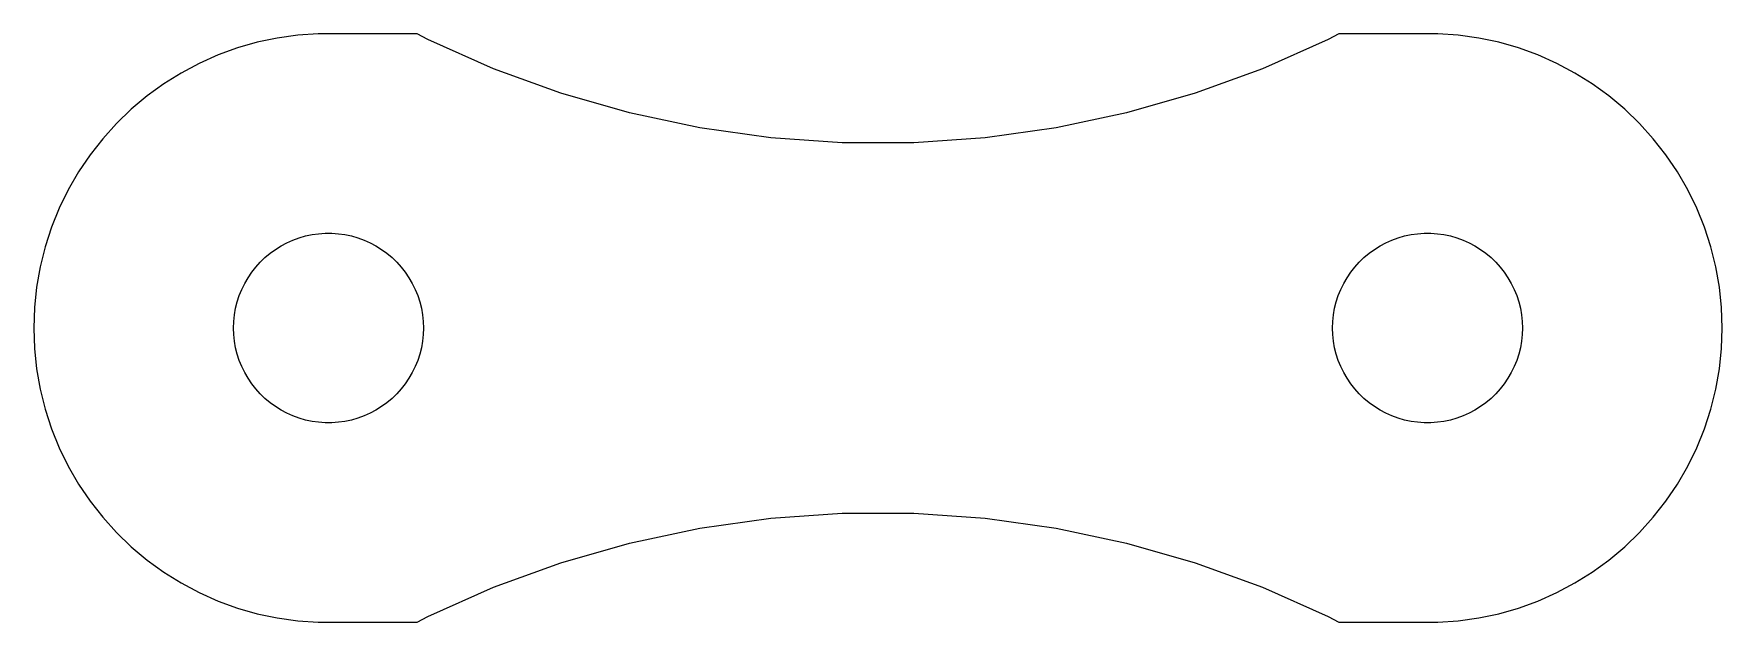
# Model space of a CAD drawing. Header units: metres. Extents: x -33.8 to 33.8, y -11.8 to 11.8.
import ezdxf

# ---------------------------------------------------------------- set-up
doc = ezdxf.new("R2010")
doc.units = ezdxf.units.M

msp = doc.modelspace()

# ---------------------------------------------------------------- linework, layer by layer
for p, q in [((-24.049, 11.6207), (-24.8547, 11.4495)), ((-23.2334, 11.7354), (-24.049, 11.6207)), ((-22.4118, 11.7928), (-23.2334, 11.7354)), ((-18.4557, 11.7928), (-22.4118, 11.7928)), ((-18.0171, 11.5596), (-18.4557, 11.7928)), ((-15.3963, 10.3927), (-18.0171, 11.5596)), ((18.0171, 11.5596), (15.3963, 10.3927)), ((18.4557, 11.7928), (18.0171, 11.5596)), ((22.4118, 11.7928), (18.4557, 11.7928)), ((23.2334, 11.7354), (22.4118, 11.7928)), ((24.049, 11.6207), (23.2334, 11.7354)), ((24.8547, 11.4495), (24.049, 11.6207)), ((-26.4204, 10.9408), (-27.1728, 10.6058)), ((-25.6464, 11.2225), (-26.4204, 10.9408)), ((-24.8547, 11.4495), (-25.6464, 11.2225)), ((25.6464, 11.2225), (24.8547, 11.4495)), ((26.4204, 10.9408), (25.6464, 11.2225)), ((27.1728, 10.6058), (26.4204, 10.9408)), ((-27.9, 10.2191), (-28.5985, 9.78264)), ((-27.1728, 10.6058), (-27.9, 10.2191)), ((-12.7006, 9.41158), (-15.3963, 10.3927)), ((15.3963, 10.3927), (12.7006, 9.41158)), ((27.9, 10.2191), (27.1728, 10.6058)), ((28.5985, 9.78264), (27.9, 10.2191)), ((-28.5985, 9.78264), (-29.2648, 9.29853)), ((29.2648, 9.29853), (28.5985, 9.78264)), ((-29.2648, 9.29853), (-29.8957, 8.76911)), ((-9.94299, 8.62084), (-12.7006, 9.41158)), ((12.7006, 9.41158), (9.94299, 8.62084)), ((29.8957, 8.76911), (29.2648, 9.29853)), ((-30.4882, 8.19697), (-31.0393, 7.58489)), ((-29.8957, 8.76911), (-30.4882, 8.19697)), ((-7.13694, 8.0244), (-9.94299, 8.62084)), ((9.94299, 8.62084), (7.13694, 8.0244)), ((30.4882, 8.19697), (29.8957, 8.76911)), ((31.0393, 7.58489), (30.4882, 8.19697)), ((-31.0393, 7.58489), (-31.5464, 6.93587)), ((-4.29612, 7.62515), (-7.13694, 8.0244)), ((-1.43437, 7.42504), (-4.29612, 7.62515)), ((4.29612, 7.62515), (1.43437, 7.42504)), ((7.13694, 8.0244), (4.29612, 7.62515)), ((31.5464, 6.93587), (31.0393, 7.58489)), ((-31.5464, 6.93587), (-32.007, 6.25305)), ((1.43437, 7.42504), (-1.43437, 7.42504)), ((32.007, 6.25305), (31.5464, 6.93587)), ((-32.007, 6.25305), (-32.4188, 5.53976)), ((32.4188, 5.53976), (32.007, 6.25305)), ((-32.4188, 5.53976), (-32.7798, 4.79949)), ((32.7798, 4.79949), (32.4188, 5.53976)), ((-32.7798, 4.79949), (-33.0884, 4.03584)), ((33.0884, 4.03584), (32.7798, 4.79949)), ((-33.0884, 4.03584), (-33.3429, 3.25252)), ((-23.9, 3.2909), (-23.6658, 3.41542)), ((-23.6658, 3.41542), (-23.4235, 3.5233)), ((-23.4235, 3.5233), (-23.1743, 3.61401)), ((-23.1743, 3.61401), (-22.9193, 3.68712)), ((-22.9193, 3.68712), (-22.6599, 3.74227)), ((-22.6599, 3.74227), (-22.3972, 3.77918)), ((-22.3972, 3.77918), (-22.1326, 3.79768)), ((-22.1326, 3.79768), (-21.8674, 3.79768)), ((-21.8674, 3.79768), (-21.6028, 3.77918)), ((-21.6028, 3.77918), (-21.3401, 3.74227)), ((-21.3401, 3.74227), (-21.0807, 3.68712)), ((-21.0807, 3.68712), (-20.8257, 3.61401)), ((-20.8257, 3.61401), (-20.5765, 3.5233)), ((-20.5765, 3.5233), (-20.3342, 3.41542)), ((-20.3342, 3.41542), (-20.1, 3.2909)), ((20.1, 3.2909), (20.3342, 3.41542)), ((20.3342, 3.41542), (20.5765, 3.5233)), ((20.5765, 3.5233), (20.8257, 3.61401)), ((20.8257, 3.61401), (21.0807, 3.68712)), ((21.0807, 3.68712), (21.3401, 3.74227)), ((21.3401, 3.74227), (21.6028, 3.77918)), ((21.6028, 3.77918), (21.8674, 3.79768)), ((21.8674, 3.79768), (22.1326, 3.79768)), ((22.1326, 3.79768), (22.3972, 3.77918)), ((22.3972, 3.77918), (22.6599, 3.74227)), ((22.6599, 3.74227), (22.9193, 3.68712)), ((22.9193, 3.68712), (23.1743, 3.61401)), ((23.1743, 3.61401), (23.4235, 3.5233)), ((23.4235, 3.5233), (23.6658, 3.41542)), ((23.6658, 3.41542), (23.9, 3.2909)), ((33.3429, 3.25252), (33.0884, 4.03584)), ((-33.3429, 3.25252), (-33.5421, 2.45336)), ((-24.7335, 2.6397), (-24.5427, 2.82395)), ((-24.5427, 2.82395), (-24.3395, 2.99444)), ((-24.3395, 2.99444), (-24.1249, 3.15034)), ((-24.1249, 3.15034), (-23.9, 3.2909)), ((-20.1, 3.2909), (-19.8751, 3.15034)), ((-19.8751, 3.15034), (-19.6605, 2.99444)), ((-19.6605, 2.99444), (-19.4573, 2.82395)), ((-19.4573, 2.82395), (-19.2665, 2.6397)), ((19.2665, 2.6397), (19.4573, 2.82395)), ((19.4573, 2.82395), (19.6605, 2.99444)), ((19.6605, 2.99444), (19.8751, 3.15034)), ((19.8751, 3.15034), (20.1, 3.2909)), ((23.9, 3.2909), (24.1249, 3.15034)), ((24.1249, 3.15034), (24.3395, 2.99444)), ((24.3395, 2.99444), (24.5427, 2.82395)), ((24.5427, 2.82395), (24.7335, 2.6397)), ((33.5421, 2.45336), (33.3429, 3.25252)), ((-33.5421, 2.45336), (-33.6852, 1.64224)), ((-25.2226, 2.01369), (-25.0743, 2.23358)), ((-25.0743, 2.23358), (-24.911, 2.44259)), ((-24.911, 2.44259), (-24.7335, 2.6397)), ((-19.2665, 2.6397), (-19.089, 2.44259)), ((-19.089, 2.44259), (-18.9257, 2.23358)), ((-18.9257, 2.23358), (-18.7774, 2.01369)), ((18.7774, 2.01369), (18.9257, 2.23358)), ((18.9257, 2.23358), (19.089, 2.44259)), ((19.089, 2.44259), (19.2665, 2.6397)), ((24.7335, 2.6397), (24.911, 2.44259)), ((24.911, 2.44259), (25.0743, 2.23358)), ((25.0743, 2.23358), (25.2226, 2.01369)), ((33.6852, 1.64224), (33.5421, 2.45336)), ((-33.6852, 1.64224), (-33.7713, 0.823126)), ((-25.5708, 1.29968), (-25.4715, 1.5456)), ((-25.4715, 1.5456), (-25.3552, 1.78399)), ((-25.3552, 1.78399), (-25.2226, 2.01369)), ((-18.7774, 2.01369), (-18.6448, 1.78399)), ((-18.6448, 1.78399), (-18.5285, 1.5456)), ((-18.5285, 1.5456), (-18.4292, 1.29968)), ((18.4292, 1.29968), (18.5285, 1.5456)), ((18.5285, 1.5456), (18.6448, 1.78399)), ((18.6448, 1.78399), (18.7774, 2.01369)), ((25.2226, 2.01369), (25.3552, 1.78399)), ((25.3552, 1.78399), (25.4715, 1.5456)), ((25.4715, 1.5456), (25.5708, 1.29968)), ((33.7713, 0.823126), (33.6852, 1.64224)), ((-33.7713, 0.823126), (-33.8, 0)), ((-25.763, 0.528857), (-25.717, 0.790064)), ((-25.717, 0.790064), (-25.6528, 1.04742)), ((-25.6528, 1.04742), (-25.5708, 1.29968)), ((-18.4292, 1.29968), (-18.3472, 1.04742)), ((-18.3472, 1.04742), (-18.283, 0.790064)), ((-18.283, 0.790064), (-18.237, 0.528857)), ((18.237, 0.528857), (18.283, 0.790064)), ((18.283, 0.790064), (18.3472, 1.04742)), ((18.3472, 1.04742), (18.4292, 1.29968)), ((25.5708, 1.29968), (25.6528, 1.04742)), ((25.6528, 1.04742), (25.717, 0.790064)), ((25.717, 0.790064), (25.763, 0.528857)), ((33.8, 0), (33.7713, 0.823126)), ((-33.8, 0), (-33.7713, -0.823126)), ((-25.8, 0), (-25.7907, 0.265074)), ((-25.7907, -0.265074), (-25.8, 0)), ((-25.7907, 0.265074), (-25.763, 0.528857)), ((-18.237, 0.528857), (-18.2093, 0.265074)), ((-18.2093, 0.265074), (-18.2, 0)), ((-18.2, 0), (-18.2093, -0.265074)), ((18.2, 0), (18.2093, 0.265074)), ((18.2093, -0.265074), (18.2, 0)), ((18.2093, 0.265074), (18.237, 0.528857)), ((25.763, 0.528857), (25.7907, 0.265074)), ((25.7907, 0.265074), (25.8, 0)), ((25.8, 0), (25.7907, -0.265074)), ((33.7713, -0.823126), (33.8, 0)), ((-25.763, -0.528857), (-25.7907, -0.265074)), ((-25.717, -0.790064), (-25.763, -0.528857)), ((-18.237, -0.528857), (-18.283, -0.790064)), ((-18.2093, -0.265074), (-18.237, -0.528857)), ((18.237, -0.528857), (18.2093, -0.265074)), ((18.283, -0.790064), (18.237, -0.528857)), ((25.763, -0.528857), (25.717, -0.790064)), ((25.7907, -0.265074), (25.763, -0.528857)), ((-33.7713, -0.823126), (-33.6852, -1.64224)), ((-25.6528, -1.04742), (-25.717, -0.790064)), ((-25.5708, -1.29968), (-25.6528, -1.04742)), ((-25.4715, -1.5456), (-25.5708, -1.29968)), ((-18.4292, -1.29968), (-18.5285, -1.5456)), ((-18.3472, -1.04742), (-18.4292, -1.29968)), ((-18.283, -0.790064), (-18.3472, -1.04742)), ((18.3472, -1.04742), (18.283, -0.790064)), ((18.4292, -1.29968), (18.3472, -1.04742)), ((18.5285, -1.5456), (18.4292, -1.29968)), ((25.5708, -1.29968), (25.4715, -1.5456)), ((25.6528, -1.04742), (25.5708, -1.29968)), ((25.717, -0.790064), (25.6528, -1.04742)), ((33.6852, -1.64224), (33.7713, -0.823126)), ((-33.6852, -1.64224), (-33.5421, -2.45336)), ((-25.3552, -1.78399), (-25.4715, -1.5456)), ((-25.2226, -2.01369), (-25.3552, -1.78399)), ((-25.0743, -2.23358), (-25.2226, -2.01369)), ((-18.7774, -2.01369), (-18.9257, -2.23358)), ((-18.6448, -1.78399), (-18.7774, -2.01369)), ((-18.5285, -1.5456), (-18.6448, -1.78399)), ((18.6448, -1.78399), (18.5285, -1.5456)), ((18.7774, -2.01369), (18.6448, -1.78399)), ((18.9257, -2.23358), (18.7774, -2.01369)), ((25.2226, -2.01369), (25.0743, -2.23358)), ((25.3552, -1.78399), (25.2226, -2.01369)), ((25.4715, -1.5456), (25.3552, -1.78399)), ((33.5421, -2.45336), (33.6852, -1.64224)), ((-33.5421, -2.45336), (-33.3429, -3.25252)), ((-24.911, -2.44259), (-25.0743, -2.23358)), ((-24.7335, -2.6397), (-24.911, -2.44259)), ((-24.5427, -2.82395), (-24.7335, -2.6397)), ((-19.2665, -2.6397), (-19.4573, -2.82395)), ((-19.089, -2.44259), (-19.2665, -2.6397)), ((-18.9257, -2.23358), (-19.089, -2.44259)), ((19.089, -2.44259), (18.9257, -2.23358)), ((19.2665, -2.6397), (19.089, -2.44259)), ((19.4573, -2.82395), (19.2665, -2.6397)), ((24.7335, -2.6397), (24.5427, -2.82395)), ((24.911, -2.44259), (24.7335, -2.6397)), ((25.0743, -2.23358), (24.911, -2.44259)), ((33.3429, -3.25252), (33.5421, -2.45336)), ((-33.3429, -3.25252), (-33.0884, -4.03584)), ((-24.3395, -2.99444), (-24.5427, -2.82395)), ((-24.1249, -3.15034), (-24.3395, -2.99444)), ((-23.9, -3.2909), (-24.1249, -3.15034)), ((-23.6658, -3.41542), (-23.9, -3.2909)), ((-20.1, -3.2909), (-20.3342, -3.41542)), ((-19.8751, -3.15034), (-20.1, -3.2909)), ((-19.6605, -2.99444), (-19.8751, -3.15034)), ((-19.4573, -2.82395), (-19.6605, -2.99444)), ((19.6605, -2.99444), (19.4573, -2.82395)), ((19.8751, -3.15034), (19.6605, -2.99444)), ((20.1, -3.2909), (19.8751, -3.15034)), ((20.3342, -3.41542), (20.1, -3.2909)), ((23.9, -3.2909), (23.6658, -3.41542)), ((24.1249, -3.15034), (23.9, -3.2909)), ((24.3395, -2.99444), (24.1249, -3.15034)), ((24.5427, -2.82395), (24.3395, -2.99444)), ((33.0884, -4.03584), (33.3429, -3.25252)), ((-33.0884, -4.03584), (-32.7798, -4.79949)), ((-23.4235, -3.5233), (-23.6658, -3.41542)), ((-23.1743, -3.61401), (-23.4235, -3.5233)), ((-22.9193, -3.68712), (-23.1743, -3.61401)), ((-22.6599, -3.74227), (-22.9193, -3.68712)), ((-22.3972, -3.77918), (-22.6599, -3.74227)), ((-22.1326, -3.79768), (-22.3972, -3.77918)), ((-21.8674, -3.79768), (-22.1326, -3.79768)), ((-21.6028, -3.77918), (-21.8674, -3.79768)), ((-21.3401, -3.74227), (-21.6028, -3.77918)), ((-21.0807, -3.68712), (-21.3401, -3.74227)), ((-20.8257, -3.61401), (-21.0807, -3.68712)), ((-20.5765, -3.5233), (-20.8257, -3.61401)), ((-20.3342, -3.41542), (-20.5765, -3.5233)), ((20.5765, -3.5233), (20.3342, -3.41542)), ((20.8257, -3.61401), (20.5765, -3.5233)), ((21.0807, -3.68712), (20.8257, -3.61401)), ((21.3401, -3.74227), (21.0807, -3.68712)), ((21.6028, -3.77918), (21.3401, -3.74227)), ((21.8674, -3.79768), (21.6028, -3.77918)), ((22.1326, -3.79768), (21.8674, -3.79768)), ((22.3972, -3.77918), (22.1326, -3.79768)), ((22.6599, -3.74227), (22.3972, -3.77918)), ((22.9193, -3.68712), (22.6599, -3.74227)), ((23.1743, -3.61401), (22.9193, -3.68712)), ((23.4235, -3.5233), (23.1743, -3.61401)), ((23.6658, -3.41542), (23.4235, -3.5233)), ((32.7798, -4.79949), (33.0884, -4.03584)), ((-32.7798, -4.79949), (-32.4188, -5.53976)), ((32.4188, -5.53976), (32.7798, -4.79949)), ((-32.4188, -5.53976), (-32.007, -6.25305)), ((32.007, -6.25305), (32.4188, -5.53976)), ((-32.007, -6.25305), (-31.5464, -6.93587)), ((31.5464, -6.93587), (32.007, -6.25305)), ((-31.5464, -6.93587), (-31.0393, -7.58489)), ((-4.29612, -7.62515), (-1.43437, -7.42504)), ((-1.43437, -7.42504), (1.43437, -7.42504)), ((1.43437, -7.42504), (4.29612, -7.62515)), ((31.0393, -7.58489), (31.5464, -6.93587)), ((-31.0393, -7.58489), (-30.4882, -8.19697)), ((-9.94299, -8.62084), (-7.13694, -8.0244)), ((-7.13694, -8.0244), (-4.29612, -7.62515)), ((4.29612, -7.62515), (7.13694, -8.0244)), ((7.13694, -8.0244), (9.94299, -8.62084)), ((30.4882, -8.19697), (31.0393, -7.58489)), ((-30.4882, -8.19697), (-29.8957, -8.76911)), ((-29.8957, -8.76911), (-29.2648, -9.29853)), ((-12.7006, -9.41158), (-9.94299, -8.62084)), ((9.94299, -8.62084), (12.7006, -9.41158)), ((29.2648, -9.29853), (29.8957, -8.76911)), ((29.8957, -8.76911), (30.4882, -8.19697)), ((-29.2648, -9.29853), (-28.5985, -9.78264)), ((-15.3963, -10.3927), (-12.7006, -9.41158)), ((12.7006, -9.41158), (15.3963, -10.3927)), ((28.5985, -9.78264), (29.2648, -9.29853)), ((-28.5985, -9.78264), (-27.9, -10.2191)), ((27.9, -10.2191), (28.5985, -9.78264)), ((-27.9, -10.2191), (-27.1728, -10.6058)), ((-27.1728, -10.6058), (-26.4204, -10.9408)), ((-18.0171, -11.5596), (-15.3963, -10.3927)), ((15.3963, -10.3927), (18.0171, -11.5596)), ((26.4204, -10.9408), (27.1728, -10.6058)), ((27.1728, -10.6058), (27.9, -10.2191)), ((-26.4204, -10.9408), (-25.6464, -11.2225)), ((-25.6464, -11.2225), (-24.8547, -11.4495)), ((-24.8547, -11.4495), (-24.049, -11.6207)), ((24.049, -11.6207), (24.8547, -11.4495)), ((24.8547, -11.4495), (25.6464, -11.2225)), ((25.6464, -11.2225), (26.4204, -10.9408)), ((-24.049, -11.6207), (-23.2334, -11.7354)), ((-23.2334, -11.7354), (-22.4118, -11.7928)), ((-22.4118, -11.7928), (-18.4557, -11.7928)), ((-18.4557, -11.7928), (-18.0171, -11.5596)), ((18.0171, -11.5596), (18.4557, -11.7928)), ((18.4557, -11.7928), (22.4118, -11.7928)), ((22.4118, -11.7928), (23.2334, -11.7354)), ((23.2334, -11.7354), (24.049, -11.6207))]:
    msp.add_line(p, q)

doc.saveas('drawing.dxf')
